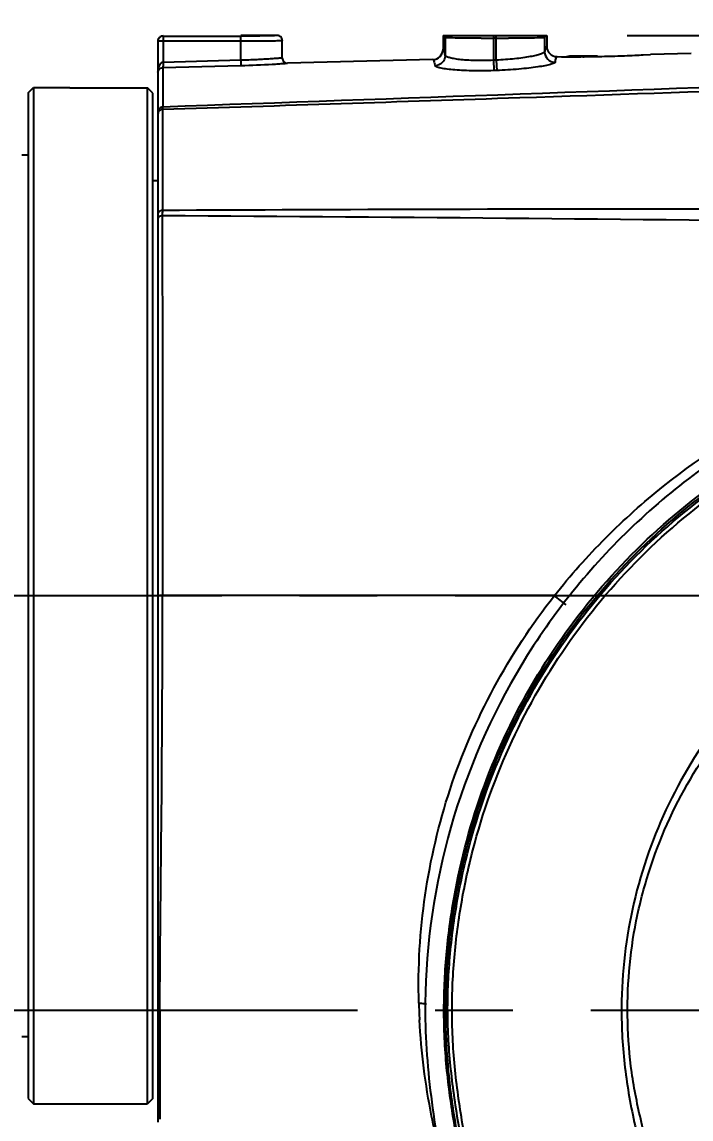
# Model space of a CAD drawing. Header units: millimetres. Extents: x 5828 to 6704, y 123 to 421.
# Drawn here: x 6417.65 to 6420.88, y 277.46 to 282.75 of the extents above; entities that cross this region are included whole.
import ezdxf

# ---------------------------------------------------------------- set-up
doc = ezdxf.new("R2010")
doc.units = ezdxf.units.MM
doc.linetypes.add('CENTER', pattern=[0.6, 0.375, -0.075, 0.075, -0.075])
for name, color, linetype in [('中心线', 7, 'Continuous'), ('外形图', 7, 'Continuous'), ('尺寸标注', 7, 'Continuous')]:
    doc.layers.add(name, color=color, linetype=linetype)
doc.styles.add('微软雅黑', font='msyh.ttc', dxfattribs={"height": 1.5})
doc.dimstyles.new('尺寸标注_1_20比例', dxfattribs={"dimtxt": 1.5, "dimasz": 1.25, "dimexe": 0.5, "dimexo": 0.4, "dimgap": 0.5, "dimtad": 1, "dimdec": 1, "dimlfac": 20, "dimdsep": 46, "dimtxsty": '微软雅黑', "dimcen": 0.09, "dimadec": 0, "dimazin": 0, "dimtp": 0.01, "dimtm": 0.01, "dimtfac": 1, "dimtdec": 1, "dimtofl": 0, "dimtmove": 0, "dimatfit": 3, "dimfxl": 1, "dimtolj": 1, "dimarcsym": 0})

# ---------------------------------------------------------------- blocks, each defined once
blk = doc.blocks.new('*D790')
at = {"layer": 'Defpoints', "color": 0}
for p in [(6421.5348, 279.4871), (6424.0848, 279.5121), (6424.0848, 269.6243)]:
    blk.add_point(p, dxfattribs=at)
at = {"layer": '尺寸标注', "color": 0, "lineweight": -2}
for p, q in [((6424.0848, 279.1121), (6424.0848, 269.1243)), ((6421.5348, 279.0871), (6421.5348, 269.1243)), ((6420.2848, 269.6243), (6414.0644, 269.6243)), ((6425.3348, 269.6243), (6426.5848, 269.6243))]:
    blk.add_line(p, q, dxfattribs=at)
at = {"layer": '尺寸标注', "color": 0}
for points in [[(6420.2848, 269.416), (6420.2848, 269.8327), (6421.5348, 269.6243)], [(6425.3348, 269.8327), (6425.3348, 269.416), (6424.0848, 269.6243)]]:
    blk.add_solid(points, dxfattribs=at)
at = {"layer": '尺寸标注', "color": 0, "insert": (6415.4316, 270.9039), "char_height": 1.5, "attachment_point": 5, "style": '微软雅黑'}
blk.add_mtext('\\A1;51', dxfattribs=at)
blk = doc.blocks.new('*D794')
at = {"layer": 'Defpoints', "color": 0}
for p in [(6420.1733, 282.6871), (6431.9598, 229.9871), (6446.4406, 229.9871)]:
    blk.add_point(p, dxfattribs=at)
at = {"layer": '尺寸标注', "color": 0, "lineweight": -2}
for p, q in [((6420.5733, 282.6871), (6446.9406, 282.6871)), ((6446.4406, 281.4371), (6446.4406, 231.2371)), ((6432.3598, 229.9871), (6446.9406, 229.9871))]:
    blk.add_line(p, q, dxfattribs=at)
at = {"layer": '尺寸标注', "color": 0}
for points in [[(6446.649, 281.4371), (6446.2323, 281.4371), (6446.4406, 282.6871)], [(6446.2323, 231.2371), (6446.649, 231.2371), (6446.4406, 229.9871)]]:
    blk.add_solid(points, dxfattribs=at)
at = {"layer": '尺寸标注', "color": 0, "insert": (6445.1611, 256.2076), "char_height": 1.5, "attachment_point": 5, "rotation": 90, "style": '微软雅黑'}
blk.add_mtext('\\A1;1054', dxfattribs=at)
blk = doc.blocks.new('*D797')
at = {"layer": 'Defpoints', "color": 0}
for p in [(6393.0598, 279.0121), (6424.0598, 229.0622), (6424.0598, 223.5016)]:
    blk.add_point(p, dxfattribs=at)
at = {"layer": '尺寸标注', "color": 0, "lineweight": -2}
for p, q in [((6393.0598, 278.6121), (6393.0598, 223.0016)), ((6424.0598, 228.6622), (6424.0598, 223.0016)), ((6394.3098, 223.5016), (6422.8098, 223.5016))]:
    blk.add_line(p, q, dxfattribs=at)
at = {"layer": '尺寸标注', "color": 0}
for points in [[(6394.3098, 223.7099), (6394.3098, 223.2932), (6393.0598, 223.5016)], [(6422.8098, 223.2932), (6422.8098, 223.7099), (6424.0598, 223.5016)]]:
    blk.add_solid(points, dxfattribs=at)
at = {"layer": '尺寸标注', "color": 0, "insert": (6408.5598, 224.7767), "char_height": 1.5, "attachment_point": 5, "style": '微软雅黑'}
blk.add_mtext('\\A1;620', dxfattribs=at)
blk = doc.blocks.new('*D821')
at = {"layer": 'Defpoints', "color": 0}
for p in [(6422.8098, 284.4151), (6421.5348, 279.4871), (6422.8098, 273.4502)]:
    blk.add_point(p, dxfattribs=at)
at = {"layer": '尺寸标注', "color": 0, "lineweight": -2}
for p, q in [((6422.8098, 284.0151), (6422.8098, 272.9502)), ((6421.5348, 279.0871), (6421.5348, 272.9502)), ((6420.2848, 273.4502), (6413.7078, 273.4502)), ((6424.0598, 273.4502), (6425.3098, 273.4502))]:
    blk.add_line(p, q, dxfattribs=at)
at = {"layer": '尺寸标注', "color": 0}
for points in [[(6420.2848, 273.2418), (6420.2848, 273.6585), (6421.5348, 273.4502)], [(6424.0598, 273.6585), (6424.0598, 273.2418), (6422.8098, 273.4502)]]:
    blk.add_solid(points, dxfattribs=at)
at = {"layer": '尺寸标注', "color": 0, "insert": (6416.0623, 274.7258), "char_height": 1.5, "attachment_point": 5, "style": '微软雅黑'}
blk.add_mtext('\\A1;25.5', dxfattribs=at)

msp = doc.modelspace()

# ---------------------------------------------------------------- linework, layer by layer
at = {"layer": '中心线', "linetype": 'CENTER', "ltscale": 5}
for p, q in [((6392.7428, 279.9871), (6428.2723, 279.9871)), ((6428.2723, 277.9871), (6416.9267, 277.9871))]:
    msp.add_line(p, q, dxfattribs=at)
at = {"layer": '外形图', "color": 7, "linetype": 'Continuous'}
for p, q in [((6418.3098, 282.659), (6418.3098, 277.4495)), ((6418.7098, 282.659), (6418.3098, 282.659)), ((6418.3348, 282.684), (6418.3348, 282.5571)), ((6418.3348, 282.684), (6418.7098, 282.684)), ((6418.7098, 282.6853), (6418.7098, 282.6871)), ((6418.8848, 282.6871), (6418.7098, 282.6871)), ((6418.7098, 282.5673), (6418.7098, 282.684)), ((6418.9098, 282.6621), (6418.9096, 282.6657)), ((6418.9098, 282.5782), (6418.9098, 282.6621)), ((6419.6848, 282.6871), (6419.6848, 282.6206)), ((6419.6848, 282.6871), (6419.6952, 282.6767)), ((6419.6848, 282.6871), (6420.1848, 282.6871)), ((6419.6952, 282.6767), (6419.6952, 282.5909)), ((6419.8685, 282.6736), (6419.8466, 282.6737)), ((6419.9277, 282.6871), (6419.9277, 282.5673)), ((6419.9419, 282.6735), (6419.9277, 282.6735)), ((6419.9419, 282.5678), (6419.9419, 282.6871)), ((6420.023, 282.6737), (6420.0013, 282.6736)), ((6420.1744, 282.6767), (6420.1848, 282.6871)), ((6420.1744, 282.6767), (6420.1744, 282.6081)), ((6420.1848, 282.6871), (6420.1848, 282.635)), ((6420.881, 282.5999), (6420.6848, 282.5954)), ((6418.7098, 282.5673), (6418.3348, 282.5571)), ((6418.7098, 282.5673), (6418.7105, 282.5423)), ((6419.636, 282.5706), (6418.9355, 282.5532)), ((6419.9419, 282.5678), (6419.9277, 282.5673)), ((6419.9277, 282.5673), (6419.9295, 282.5178)), ((6419.9419, 282.5678), (6419.9437, 282.5183)), ((6420.2348, 282.585), (6420.2578, 282.5848)), ((6420.2802, 282.5846), (6420.2842, 282.5846)), ((6420.4298, 282.5871), (6420.3083, 282.5871)), ((6420.4297, 282.5859), (6420.4371, 282.586)), ((6420.49, 282.5873), (6420.4984, 282.5876)), ((6420.5579, 282.5896), (6420.5599, 282.5896)), ((6420.6098, 282.5917), (6420.6113, 282.5918)), ((6420.6502, 282.5936), (6420.6848, 282.5954)), ((6418.3341, 282.5321), (6418.3329, 282.3422)), ((6418.3341, 282.5321), (6418.7105, 282.5423)), ((6419.9437, 282.5183), (6419.9295, 282.5178)), ((6417.6848, 282.4112), (6417.7098, 282.4362)), ((6417.6848, 282.4112), (6417.6848, 277.5629)), ((6417.7098, 282.4362), (6417.7098, 277.5379)), ((6417.7098, 282.4362), (6417.8848, 282.4362)), ((6417.8848, 282.4342), (6417.8848, 282.4362)), ((6417.8848, 282.4342), (6418.2598, 282.4342)), ((6418.2598, 277.5379), (6418.2598, 282.4342)), ((6418.2848, 282.4092), (6418.2598, 282.4342)), ((6418.2848, 277.5629), (6418.2848, 282.4092)), ((6418.3318, 282.331), (6418.3314, 281.8434)), ((6417.6542, 282.1121), (6417.6848, 282.1121)), ((6418.3098, 281.9871), (6418.2848, 281.9871)), ((6420.2217, 279.9871), (6418.332, 279.9871)), ((6418.3098, 277.9871), (6418.2848, 277.9871)), ((6417.6542, 277.8621), (6417.6848, 277.8621)), ((6417.6848, 277.5629), (6417.7098, 277.5379)), ((6417.7098, 277.5379), (6418.2598, 277.5379)), ((6418.2848, 277.5629), (6418.2598, 277.5379))]:
    msp.add_line(p, q, dxfattribs=at)
for centre, radius, start, end in [((6418.3348, 282.659), 0.025, 89.9956, 179.9956), ((6418.8846, 282.662), 0.0252, 8.4477, 22.4709), ((6419.7454, 282.6766), 0.0501, 167.988, 179.9692), ((6419.9277, 299.3533), 16.6798, 269.79679, 270.00006), ((6419.9425, 299.0619), 16.3884, 269.99815, 270.20551), ((6420.1243, 282.6766), 0.0501, 0.0309, 12.0119), ((6419.6348, 282.6206), 0.05, 271.3803, 359.9992), ((6420.2348, 282.635), 0.05, 180.0128, 269.9988), ((6418.57, 287.7564), 5.2159, 271.5434, 273.2014), ((6418.9348, 282.5782), 0.025, 180.0003, 271.4507), ((6420.2981, 288.3118), 5.7272, 269.5809, 269.8202), ((6420.3018, 288.9299), 6.3453, 269.84106, 270.19885), ((6420.301, 288.9233), 6.3387, 270.2058, 270.52363), ((6420.2985, 289.2525), 6.668, 270.51991, 270.67795), ((6420.2964, 289.4187), 6.8341, 270.67876, 271.11767), ((6420.2941, 289.5036), 6.919, 271.18394, 271.62179), ((6420.2845, 289.8314), 7.247, 271.69124, 272.16225), ((6420.277, 290.0346), 7.4504, 272.17608, 272.56024), ((6420.2743, 290.0911), 7.5069, 272.57311, 272.86976), ((6418.332, 282.5088), 0.0223, 150.1762, 153.7289), ((6415.3838, -223.014), 504.8403, 88.863048, 89.665537), ((6417.8428, 276.9123), 3.8876, 51.2015, 52.272), ((6422.6374, 277.9943), 3.0384, 178.4397, 180.9514), ((6422.7783, 278.1109), 3.2112, 181.5861, 183.0113), ((6458.8812, 277.7573), 40.5628, 179.67884, 180.41415)]:
    msp.add_arc(centre, radius, start, end, dxfattribs=at)
msp.add_ellipse((6418.3348, 282.6603), major_axis=(0, 0.025), ratio=0.999848, start_param=0, end_param=1.570796, dxfattribs=at)
for points, knots in [([(6418.8848, 282.6871), (6418.8849, 282.6868), (6418.8831, 282.6868), (6418.8812, 282.6863), (6418.8767, 282.6862), (6418.8712, 282.6859), (6418.8638, 282.6856), (6418.8512, 282.6852), (6418.8321, 282.6849), (6418.8059, 282.6845), (6418.776, 282.6842), (6418.7436, 282.6841), (6418.7212, 282.684), (6418.7098, 282.684)], [0, 0, 0, 0, 0.004903, 0.019197, 0.042896, 0.075852, 0.117725, 0.168091, 0.292414, 0.443929, 0.616889, 0.804866, 1, 1, 1, 1]), ([(6418.883, 282.6605), (6418.8724, 282.6603), (6418.8147, 282.6592), (6418.757, 282.659), (6418.7098, 282.659)], [0, 0, 0, 0, 0.183547, 1, 1, 1, 1]), ([(6418.903, 282.6613), (6418.9017, 282.6612), (6418.8951, 282.6609), (6418.8884, 282.6607), (6418.883, 282.6605)], [0, 0, 0, 0, 0.190272, 1, 1, 1, 1]), ([(6418.9098, 282.6621), (6418.9098, 282.6619), (6418.909, 282.6618), (6418.9079, 282.6616), (6418.9057, 282.6615), (6418.904, 282.6613), (6418.903, 282.6613)], [0, 0, 0, 0, 0.068704, 0.257272, 0.567896, 1, 1, 1, 1]), ([(6419.704, 282.6759), (6419.7019, 282.676), (6419.6992, 282.676), (6419.6963, 282.6764), (6419.6954, 282.6765), (6419.6952, 282.6767)], [0, 0, 0, 0, 0.715888, 0.911955, 1, 1, 1, 1]), ([(6419.8466, 282.6737), (6419.8167, 282.6739), (6419.7691, 282.6744), (6419.7216, 282.675), (6419.704, 282.6759)], [0, 0, 0, 0, 0.629604, 1, 1, 1, 1]), ([(6420.1657, 282.6759), (6420.1481, 282.675), (6420.1006, 282.6744), (6420.053, 282.6739), (6420.023, 282.6737)], [0, 0, 0, 0, 0.37023, 1, 1, 1, 1]), ([(6420.1744, 282.6767), (6420.1742, 282.6765), (6420.1733, 282.6764), (6420.1705, 282.676), (6420.1678, 282.676), (6420.1657, 282.6759)], [0, 0, 0, 0, 0.088093, 0.284171, 1, 1, 1, 1]), ([(6425.2435, 282.6203), (6424.0898, 282.561), (6421.7864, 282.463), (6419.4824, 282.3835), (6418.3329, 282.3422)], [0, 0, 0, 0, 0.501076, 1, 1, 1, 1]), ([(6419.6952, 282.5909), (6419.6939, 282.5984), (6419.6919, 282.6082), (6419.6884, 282.6179), (6419.6859, 282.6206), (6419.6848, 282.6206)], [0, 0, 0, 0, 0.709352, 0.900515, 1, 1, 1, 1]), ([(6420.1744, 282.6081), (6420.1743, 282.6071), (6420.1726, 282.605), (6420.1664, 282.6009), (6420.1532, 282.596), (6420.1318, 282.5903), (6420.1032, 282.5845), (6420.0686, 282.579), (6420.0143, 282.5723), (6419.9714, 282.5691), (6419.9419, 282.5678)], [0, 0, 0, 0, 0.012335, 0.031417, 0.093612, 0.187838, 0.311355, 0.460017, 0.628443, 1, 1, 1, 1]), ([(6420.1848, 282.635), (6420.1838, 282.6349), (6420.1813, 282.6326), (6420.1777, 282.6237), (6420.1757, 282.6148), (6420.1744, 282.6081)], [0, 0, 0, 0, 0.106433, 0.299394, 1, 1, 1, 1]), ([(6420.1744, 282.6081), (6420.1744, 282.5952), (6420.1856, 282.5682), (6420.2129, 282.5579), (6420.2258, 282.5583)], [0, 0, 0, 0, 0.499188, 1, 1, 1, 1]), ([(6418.3348, 282.5571), (6418.3322, 282.5569), (6418.327, 282.5554), (6418.3196, 282.5484), (6418.314, 282.5374), (6418.3105, 282.5235), (6418.3098, 282.514), (6418.3098, 282.5093)], [0, 0, 0, 0, 0.13539, 0.26474, 0.513083, 0.757216, 1, 1, 1, 1]), ([(6418.3323, 282.3311), (6418.9066, 282.3496), (6420.3452, 282.3968), (6422.6508, 282.4757), (6424.3817, 282.5506), (6425.2483, 282.5929)], [0, 0, 0, 0, 0.249039, 0.623922, 1, 1, 1, 1]), ([(6418.3348, 282.5571), (6418.3348, 282.554), (6418.3347, 282.5483), (6418.3348, 282.5406), (6418.3342, 282.5356), (6418.3345, 282.5328), (6418.3341, 282.5321)], [0, 0, 0, 0, 0.370516, 0.689173, 0.908976, 1, 1, 1, 1]), ([(6418.9098, 282.5782), (6418.9085, 282.5782), (6418.9035, 282.5775), (6418.8922, 282.5769), (6418.874, 282.5755), (6418.8494, 282.5739), (6418.8195, 282.572), (6418.7724, 282.5695), (6418.7354, 282.568), (6418.7098, 282.5673)], [0, 0, 0, 0, 0.019265, 0.076212, 0.168678, 0.293188, 0.444708, 0.617512, 1, 1, 1, 1]), ([(6418.8613, 282.5486), (6418.8717, 282.5491), (6418.89, 282.5502), (6418.913, 282.5517), (6418.9273, 282.5526), (6418.9337, 282.5531), (6418.9355, 282.5532)], [0, 0, 0, 0, 0.421482, 0.739282, 0.929622, 1, 1, 1, 1]), ([(6419.636, 282.5706), (6419.6371, 282.5706), (6419.6396, 282.568), (6419.6432, 282.5583), (6419.6454, 282.5486), (6419.6468, 282.5412)], [0, 0, 0, 0, 0.099628, 0.291265, 1, 1, 1, 1]), ([(6419.6952, 282.5909), (6419.6952, 282.5785), (6419.6849, 282.5526), (6419.6593, 282.5416), (6419.6468, 282.5412)], [0, 0, 0, 0, 0.499047, 1, 1, 1, 1]), ([(6419.9277, 282.5673), (6419.8983, 282.566), (6419.8555, 282.5654), (6419.801, 282.5677), (6419.7663, 282.5706), (6419.7379, 282.5745), (6419.7161, 282.5793), (6419.7027, 282.5836), (6419.6956, 282.5885), (6419.6952, 282.591)], [0, 0, 0, 0, 0.37295, 0.541649, 0.690185, 0.813239, 0.906763, 0.968424, 1, 1, 1, 1]), ([(6420.2258, 282.5583), (6420.2256, 282.5573), (6420.2236, 282.5551), (6420.216, 282.5511), (6420.1999, 282.5462), (6420.1738, 282.5406), (6420.1391, 282.5348), (6420.097, 282.5293), (6420.0312, 282.5227), (6419.9794, 282.5196), (6419.9437, 282.5183)], [0, 0, 0, 0, 0.010793, 0.028862, 0.09017, 0.184462, 0.308542, 0.458029, 0.627273, 1, 1, 1, 1]), ([(6420.2258, 282.5582), (6420.2271, 282.5648), (6420.2289, 282.5734), (6420.2324, 282.5822), (6420.2346, 282.5847), (6420.2357, 282.5849)], [0, 0, 0, 0, 0.691206, 0.88836, 1, 1, 1, 1]), ([(6418.3127, 282.5199), (6418.3131, 282.5207), (6418.3151, 282.5238), (6418.318, 282.5264), (6418.3205, 282.528)], [0, 0, 0, 0, 0.223419, 1, 1, 1, 1]), ([(6418.3205, 282.528), (6418.3213, 282.5285), (6418.3255, 282.5309), (6418.3303, 282.532), (6418.3341, 282.5321)], [0, 0, 0, 0, 0.207033, 1, 1, 1, 1]), ([(6419.9295, 282.5178), (6419.8939, 282.5165), (6419.8421, 282.5159), (6419.7761, 282.5181), (6419.734, 282.521), (6419.6991, 282.5249), (6419.6729, 282.5294), (6419.6567, 282.5338), (6419.649, 282.5378), (6419.647, 282.5402), (6419.6468, 282.5412)], [0, 0, 0, 0, 0.373058, 0.542063, 0.69111, 0.814961, 0.909022, 0.970244, 0.988545, 1, 1, 1, 1]), ([(6418.3329, 282.3422), (6418.3269, 282.3418), (6418.3149, 282.3366), (6418.3098, 282.3243), (6418.3098, 282.3185)], [0, 0, 0, 0, 0.508079, 1, 1, 1, 1]), ([(6418.3329, 282.3422), (6418.3329, 282.3415), (6418.3326, 282.3377), (6418.3325, 282.334), (6418.3323, 282.3311)], [0, 0, 0, 0, 0.208792, 1, 1, 1, 1]), ([(6418.3323, 282.3311), (6418.328, 282.3307), (6418.3197, 282.3281), (6418.3137, 282.3216), (6418.3119, 282.3179)], [0, 0, 0, 0, 0.5151, 1, 1, 1, 1]), ([(6418.3314, 281.8434), (6418.3259, 281.8429), (6418.3159, 281.8399), (6418.3098, 281.8303), (6418.3098, 281.8259)], [0, 0, 0, 0, 0.557109, 1, 1, 1, 1]), ([(6418.317, 281.8139), (6418.3159, 281.8133), (6418.3125, 281.8112), (6418.3098, 281.8073), (6418.3098, 281.8045)], [0, 0, 0, 0, 0.302007, 1, 1, 1, 1]), ([(6418.3308, 281.8177), (6418.3295, 281.8176), (6418.3248, 281.817), (6418.32, 281.8156), (6418.317, 281.8139)], [0, 0, 0, 0, 0.267863, 1, 1, 1, 1]), ([(6418.3318, 281.8434), (6418.3316, 281.8414), (6418.3309, 281.8329), (6418.3309, 281.8243), (6418.3308, 281.8177)], [0, 0, 0, 0, 0.234434, 1, 1, 1, 1]), ([(6418.3308, 281.8177), (6418.331, 281.6759), (6418.3317, 281.0657), (6418.332, 280.4555), (6418.332, 279.9871)], [0, 0, 0, 0, 0.232379, 1, 1, 1, 1]), ([(6425.384, 281.8234), (6424.7934, 281.8312), (6422.4426, 281.8543), (6420.0916, 281.8519), (6418.3314, 281.8434)], [0, 0, 0, 0, 0.251262, 1, 1, 1, 1]), ([(6420.2217, 279.9871), (6420.299, 280.0845), (6420.4649, 280.2709), (6420.8366, 280.6026), (6421.3679, 280.9352), (6422.076, 281.1847), (6422.8209, 281.2731), (6423.5661, 281.1938), (6424.2742, 280.9469), (6424.9068, 280.5434), (6425.2565, 280.1838), (6425.4081, 279.9871)], [0, 0, 0, 0, 0.062666, 0.125348, 0.250491, 0.375626, 0.500551, 0.625247, 0.749966, 0.874901, 1, 1, 1, 1]), ([(6426.2883, 274.3382), (6426.264, 274.9054), (6426.2282, 275.6142), (6426.1714, 276.4638), (6426.1401, 276.888), (6426.1055, 277.312), (6426.0739, 277.6649), (6426.0463, 277.947), (6426.0186, 278.229), (6425.9841, 278.5104), (6425.926, 278.7878), (6425.8486, 279.0604), (6425.7175, 279.3906), (6425.5091, 279.7628), (6425.1681, 280.2176), (6424.6305, 280.6952), (6423.8564, 281.0763), (6423.0074, 281.2419), (6422.1435, 281.1768), (6421.3266, 280.8854), (6420.6157, 280.388), (6420.0605, 279.7216), (6419.7013, 278.9335), (6419.6079, 278.3623), (6419.6001, 278.0771)], [0, 0, 0, 0, 0.124749, 0.155913, 0.187069, 0.218218, 0.249359, 0.264928, 0.280495, 0.311611, 0.327154, 0.342706, 0.373827, 0.404975, 0.43614, 0.498416, 0.56091, 0.62354, 0.686221, 0.74899, 0.811838, 0.874606, 0.937297, 1, 1, 1, 1]), ([(6420.9601, 269.1909), (6420.9384, 269.5636), (6420.881, 270.3083), (6420.7604, 271.4218), (6420.6112, 272.5318), (6420.4384, 273.638), (6420.2477, 274.7409), (6420.0782, 275.6578), (6419.9564, 276.2988), (6419.8861, 276.6649), (6419.8335, 276.9395), (6419.7802, 277.2139), (6419.7286, 277.4886), (6419.693, 277.766), (6419.6856, 278.0458), (6419.7042, 278.3252), (6419.7612, 278.694), (6419.8934, 279.1434), (6420.1467, 279.6454), (6420.5971, 280.2434), (6421.2039, 280.7104), (6421.8992, 280.9916), (6422.633, 281.1452), (6423.5832, 281.0825), (6424.4505, 280.6917), (6425.0244, 280.2141), (6425.3843, 279.7847), (6425.6615, 279.2988), (6425.7861, 278.9468), (6425.8319, 278.7671)], [0, 0, 0, 0, 0.062606, 0.12521, 0.187809, 0.250394, 0.312954, 0.375486, 0.406747, 0.422376, 0.438001, 0.453629, 0.46926, 0.484859, 0.500472, 0.516112, 0.531756, 0.562987, 0.594221, 0.62551, 0.688031, 0.719392, 0.750729, 0.813139, 0.875487, 0.906651, 0.93778, 0.968906, 1, 1, 1, 1]), ([(6420.9759, 269.1798), (6420.9539, 269.5518), (6420.8975, 270.2949), (6420.7764, 271.4062), (6420.6264, 272.5139), (6420.4533, 273.6183), (6420.2938, 274.536), (6420.1599, 275.269), (6420.0566, 275.8183), (6419.969, 276.2757), (6419.899, 276.6416), (6419.8463, 276.916), (6419.7922, 277.1902), (6419.7385, 277.4645), (6419.7031, 277.742), (6419.6937, 278.0218), (6419.7102, 278.3012), (6419.7648, 278.6702), (6419.8945, 279.1201), (6420.1448, 279.623), (6420.5911, 280.2216), (6421.34, 280.8054), (6422.2471, 281.0869), (6422.9937, 281.1102), (6423.5497, 281.0271), (6424.0817, 280.8458), (6424.573, 280.5726), (6425.0076, 280.2159), (6425.3705, 279.7862), (6425.6514, 279.2993), (6425.7784, 278.9458), (6425.8233, 278.7649)], [0, 0, 0, 0, 0.062525, 0.125051, 0.187578, 0.250105, 0.312631, 0.343895, 0.37516, 0.406423, 0.422053, 0.437683, 0.453319, 0.468954, 0.484583, 0.500217, 0.515855, 0.531498, 0.562745, 0.593988, 0.625244, 0.687496, 0.749749, 0.781013, 0.812287, 0.843569, 0.874845, 0.906126, 0.937404, 0.968717, 1, 1, 1, 1]), ([(6420.977, 269.3467), (6420.9532, 269.7194), (6420.893, 270.464), (6420.7671, 271.5773), (6420.6129, 272.687), (6420.4364, 273.7934), (6420.2746, 274.7128), (6420.139, 275.4473), (6420.0355, 275.9978), (6419.9476, 276.4561), (6419.8753, 276.8224), (6419.8219, 277.0974), (6419.7697, 277.3728), (6419.7253, 277.6496), (6419.7031, 277.9294), (6419.711, 278.2102), (6419.7452, 278.4892), (6419.8228, 278.8554), (6419.9802, 279.298), (6420.2628, 279.7855), (6420.7484, 280.3556), (6421.5373, 280.89), (6422.6471, 281.1525), (6423.7777, 281.0048), (6424.6179, 280.5553), (6425.1594, 280.0379), (6425.4899, 279.5816), (6425.7331, 279.0736), (6425.831, 278.7106), (6425.8637, 278.5267)], [0, 0, 0, 0, 0.062549, 0.125099, 0.187647, 0.250197, 0.312744, 0.344018, 0.375296, 0.406567, 0.422196, 0.437834, 0.453492, 0.469143, 0.484769, 0.500427, 0.516112, 0.531785, 0.56306, 0.594348, 0.62563, 0.68794, 0.750248, 0.812559, 0.874871, 0.906152, 0.937434, 0.968717, 1, 1, 1, 1]), ([(6420.9937, 269.3477), (6420.9692, 269.7202), (6420.9092, 270.4645), (6420.7839, 271.5774), (6420.6306, 272.6867), (6420.4843, 273.6084), (6420.3584, 274.3442), (6420.2598, 274.8954), (6420.158, 275.446), (6420.0549, 275.9963), (6419.951, 276.5465), (6419.8581, 277.0037), (6419.7891, 277.3706), (6419.7453, 277.6474), (6419.7239, 277.9271), (6419.7324, 278.2077), (6419.7665, 278.4864), (6419.8439, 278.8522), (6420.0026, 279.2939), (6420.2846, 279.781), (6420.7713, 280.3494), (6421.5611, 280.8816), (6422.6726, 281.1369), (6423.8015, 280.9778), (6424.6357, 280.5173), (6425.169, 279.9918), (6425.4921, 279.5304), (6425.7281, 279.0191), (6425.8192, 278.6545), (6425.8491, 278.4702)], [0, 0, 0, 0, 0.062554, 0.12511, 0.187665, 0.25022, 0.281498, 0.312776, 0.344053, 0.375333, 0.406611, 0.437882, 0.453528, 0.469179, 0.484813, 0.500473, 0.516147, 0.531804, 0.563064, 0.594338, 0.625604, 0.687907, 0.750207, 0.812527, 0.874844, 0.906131, 0.937425, 0.968711, 1, 1, 1, 1]), ([(6425.6099, 268.882), (6425.6132, 268.9663), (6425.6166, 269.1352), (6425.6218, 269.4728), (6425.6287, 269.895), (6425.6283, 270.4017), (6425.6215, 271.0772), (6425.6063, 271.9217), (6425.5645, 272.9343), (6425.5075, 273.9463), (6425.4324, 274.957), (6425.3575, 275.7983), (6425.2858, 276.4702), (6425.2298, 276.9738), (6425.1695, 277.477), (6425.0984, 277.9782), (6425.0434, 278.4832), (6424.8773, 278.9666), (6424.6113, 279.402), (6424.2544, 279.767), (6423.8264, 280.0449), (6423.347, 280.2206), (6422.8405, 280.285), (6422.3323, 280.2343), (6421.8481, 280.072), (6421.4131, 279.8051), (6421.0475, 279.4492), (6420.771, 279.0202), (6420.594, 278.5417), (6420.5496, 278.2036), (6420.5463, 278.0348)], [0, 0, 0, 0, 0.015626, 0.031253, 0.062509, 0.093768, 0.125028, 0.187553, 0.25008, 0.312608, 0.375137, 0.437665, 0.468928, 0.500194, 0.531451, 0.562708, 0.593964, 0.625202, 0.656429, 0.68766, 0.718892, 0.750123, 0.781358, 0.812599, 0.843851, 0.875081, 0.906282, 0.937502, 0.968751, 1, 1, 1, 1]), ([(6421.8095, 268.9753), (6421.8016, 269.3014), (6421.7746, 269.9536), (6421.7097, 270.9307), (6421.6207, 271.9064), (6421.5049, 272.8794), (6421.3681, 273.8497), (6421.2359, 274.6555), (6421.1158, 275.2975), (6421.0211, 275.7779), (6420.9214, 276.2573), (6420.8117, 276.7343), (6420.7234, 277.1325), (6420.6394, 277.4476), (6420.5903, 277.6876), (6420.571, 277.9322), (6420.5782, 278.1775), (6420.6124, 278.4206), (6420.6946, 278.7369), (6420.8624, 279.1123), (6421.2533, 279.6366), (6421.9448, 280.1112), (6422.7723, 280.2469), (6423.4182, 280.1402), (6424.0255, 279.8969), (6424.6638, 279.3535), (6424.9352, 278.737), (6424.9969, 278.4189)], [0, 0, 0, 0, 0.06259, 0.125219, 0.18787, 0.250533, 0.3132, 0.37586, 0.407186, 0.438507, 0.469819, 0.501122, 0.532413, 0.548052, 0.563694, 0.579348, 0.595011, 0.610677, 0.626342, 0.65761, 0.688852, 0.750974, 0.813167, 0.844441, 0.875699, 0.937822, 1, 1, 1, 1]), ([(6418.332, 279.9871), (6418.3291, 279.9871), (6418.3239, 279.987), (6418.3176, 279.9869), (6418.3137, 279.9866), (6418.3116, 279.9865), (6418.3107, 279.9863), (6418.3098, 279.9863), (6418.3098, 279.9861)], [0, 0, 0, 0, 0.389312, 0.711869, 0.833769, 0.923874, 0.979638, 1, 1, 1, 1]), ([(6418.319, 277.9846), (6418.3206, 278.2815), (6418.3287, 278.9489), (6418.3321, 279.6164), (6418.332, 279.9871)], [0, 0, 0, 0, 0.444704, 1, 1, 1, 1]), ([(6419.5683, 278.0221), (6419.5583, 278.3693), (6419.6613, 279.0789), (6420.0032, 279.7092), (6420.2217, 279.9871)], [0, 0, 0, 0, 0.495641, 1, 1, 1, 1]), ([(6419.6059, 278.0173), (6419.6029, 278.0178), (6419.5904, 278.0198), (6419.5779, 278.0212), (6419.5683, 278.0221)], [0, 0, 0, 0, 0.237789, 1, 1, 1, 1]), ([(6420.5463, 278.0348), (6420.5443, 277.9393), (6420.5521, 277.748), (6420.5996, 277.4653), (6420.6713, 277.1884), (6420.7388, 276.9105), (6420.7979, 276.6306), (6420.8597, 276.3513), (6420.92, 276.0717), (6420.9765, 275.7911), (6421.0312, 275.5102), (6421.1025, 275.1353), (6421.2208, 274.4779), (6421.3663, 273.5346), (6421.5148, 272.399), (6421.632, 271.2599), (6421.7162, 270.1183), (6421.7545, 269.3562), (6421.7667, 268.975)], [0, 0, 0, 0, 0.031287, 0.062503, 0.093729, 0.124964, 0.156193, 0.187428, 0.218669, 0.249916, 0.281168, 0.312423, 0.374938, 0.499986, 0.62504, 0.750076, 0.875073, 1, 1, 1, 1]), ([(6419.6644, 277.3247), (6419.6518, 277.3755), (6419.6061, 277.5788), (6419.5797, 277.7864), (6419.5715, 277.9423)], [0, 0, 0, 0, 0.251148, 1, 1, 1, 1]), ([(6419.5994, 277.9439), (6419.602, 277.7916), (6419.6314, 277.4871), (6419.746, 276.8877), (6419.8885, 276.1377), (6420.0557, 275.2363), (6420.1628, 274.6343), (6420.2147, 274.3328)], [0, 0, 0, 0, 0.124651, 0.249567, 0.499495, 0.74961, 1, 1, 1, 1])]:
    msp.add_open_spline(points, degree=3, knots=knots, dxfattribs=at)
for points in [[(6418.9025, 282.6798), (6418.898, 282.6843), (6418.8912, 282.6871), (6418.8848, 282.6871)], [(6418.9079, 282.6717), (6418.9067, 282.6747), (6418.9048, 282.6775), (6418.9025, 282.6798)], [(6420.3083, 282.5871), (6420.299, 282.5871), (6420.2898, 282.5863), (6420.2807, 282.5848)], [(6420.3362, 282.5847), (6420.327, 282.5862), (6420.3176, 282.5871), (6420.3083, 282.5871)], [(6418.3098, 282.5093), (6418.3098, 282.5125), (6418.3106, 282.5158), (6418.312, 282.5187)], [(6418.3119, 282.3179), (6418.3106, 282.3153), (6418.3098, 282.3122), (6418.3098, 282.3092)]]:
    msp.add_open_spline(points, degree=3, dxfattribs=at)

# ---------------------------------------------------------------- dimensions: what is measured, and where the dimension line sits
at = {"layer": '尺寸标注'}
for base, p2, picture, middle in [((6422.8098, 273.4502), (6422.8098, 284.4151), '*D821', (6416.0623, 273.4502)), ((6424.0848, 269.6243), (6424.0848, 279.5121), '*D790', (6415.4316, 269.6243))]:
    dim = msp.add_linear_dim(base=base, p1=(6421.5348, 279.4871), p2=p2, dimstyle='尺寸标注_1_20比例', dxfattribs=at)
    dim.commit()
    dim.dimension.update_dxf_attribs({"geometry": picture, "text_midpoint": middle, "dimtype": 160})
dim = msp.add_linear_dim(base=(6446.4406, 229.9871), p1=(6420.1733, 282.6871), p2=(6431.9598, 229.9871), angle=90, dimstyle='尺寸标注_1_20比例', dxfattribs=at)
dim.commit()
dim.dimension.update_dxf_attribs({"geometry": '*D794', "text_midpoint": (6446.4406, 256.2076), "dimtype": 160})
dim = msp.add_linear_dim(base=(6424.0598, 223.5016), p1=(6393.0598, 279.0121), p2=(6424.0598, 229.0622), dimstyle='尺寸标注_1_20比例', dxfattribs=at)
dim.commit()
dim.dimension.update_dxf_attribs({"geometry": '*D797', "text_midpoint": (6408.5598, 224.7767)})

doc.saveas('drawing.dxf')
